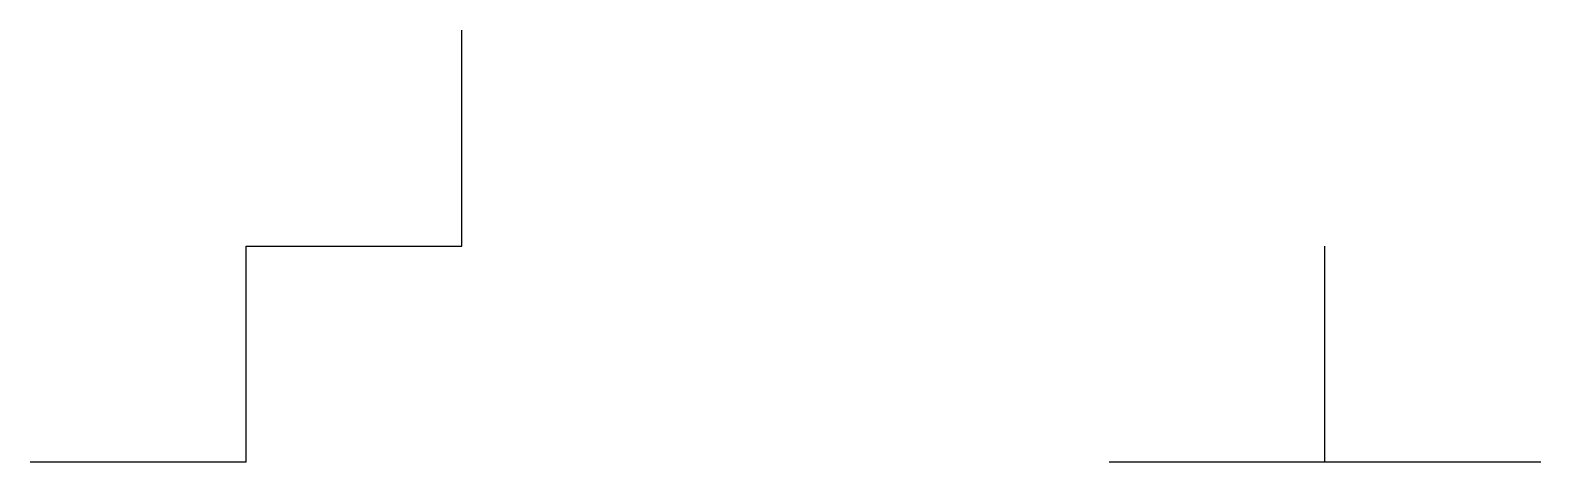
# Model space of a CAD drawing. Header units: millimetres. Extents: x 0 to 70, y 0 to 20.
import ezdxf

# ---------------------------------------------------------------- set-up
doc = ezdxf.new("R2010")
doc.units = ezdxf.units.MM

msp = doc.modelspace()

# ---------------------------------------------------------------- linework, layer by layer
at = {"layer": 'CUT'}
for p, q in [((10, 0), (10, 10)), ((60, 0), (60, 10)), ((0, 0), (10, 0)), ((50, 0), (60, 0)), ((60, 0), (70, 0))]:
    msp.add_line(p, q, dxfattribs=at)
at = {"layer": 'MARK'}
for p, q in [((20, 10), (20, 20)), ((10, 10), (20, 10))]:
    msp.add_line(p, q, dxfattribs=at)

doc.saveas('drawing.dxf')
